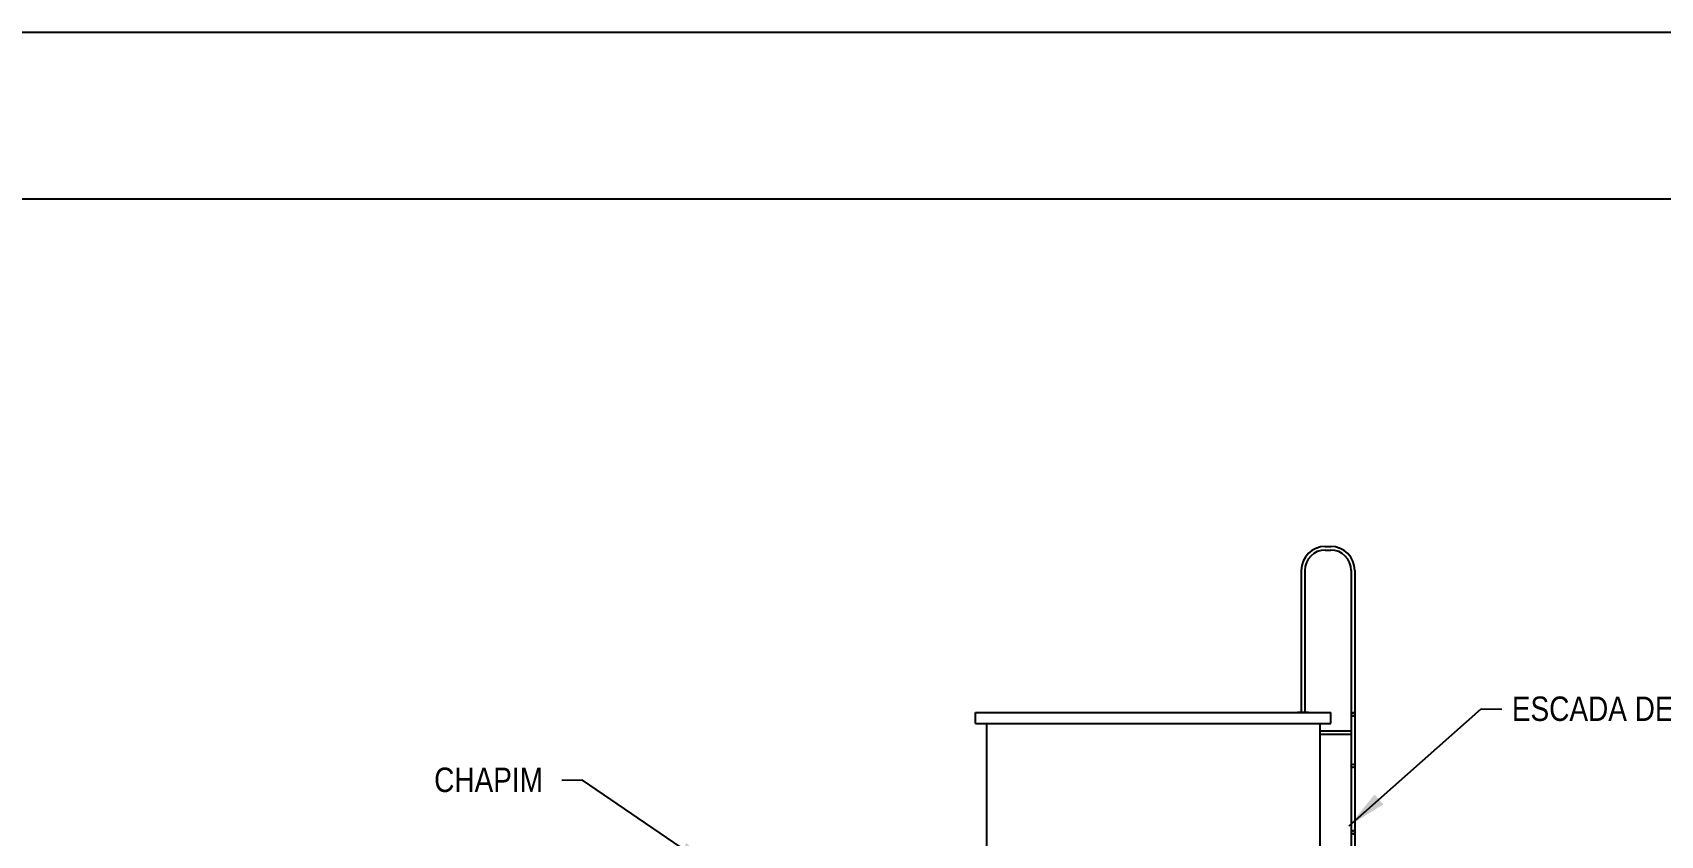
# Model space of a CAD drawing. Header units: millimetres. Extents: x -178 to 521, y -135 to 750.
# Drawn here: x -3.23 to 4.1, y 741.06 to 744.68 of the extents above; entities that cross this region are included whole.
import ezdxf

# ---------------------------------------------------------------- set-up
doc = ezdxf.new("R2010")
doc.units = ezdxf.units.MM
doc.header["$LTSCALE"] = 20
doc.header["$MEASUREMENT"] = 0
doc.layers.get('0').update_dxf_attribs({"linetype": 'CONTINUOUS'})
doc.layers.add('E-Cta-W', color=7, linetype='CONTINUOUS', lineweight=20)
doc.layers.add('V2', color=11, linetype='CONTINUOUS')
doc.styles.add('F2', font='ARIALN.TTF')
doc.dimstyles.get("Standard").update_dxf_attribs({"dimtxt": 0.18, "dimasz": 0.18, "dimexe": 0.18, "dimexo": 0.0625, "dimgap": 0.09, "dimtad": 0, "dimtih": 1, "dimtoh": 1, "dimdec": 4, "dimzin": 0, "dimdsep": 46, "dimtxsty": 'Standard', "dimcen": 0.09, "dimadec": 0, "dimazin": 0, "dimtfac": 1, "dimtdec": 4, "dimtofl": 0, "dimtmove": 0, "dimatfit": 3, "dimfxl": 1, "dimtolj": 1, "dimtzin": 0, "dimarcsym": 0})

msp = doc.modelspace()

# ---------------------------------------------------------------- linework, layer by layer
at = {"color": 2}
msp.add_lwpolyline([(-8.7535, 700.1302), (53.5715, 700.1302), (53.5715, 744.6802), (-8.7535, 744.6802)], close=True, dxfattribs=at)
at = {"color": 5, "linetype": 'Continuous'}
msp.add_lwpolyline([(-6.8785, 743.9302), (52.8215, 743.9302), (52.8215, 700.8802), (-6.8785, 700.8802)], close=True, dxfattribs=at)
at = {"layer": 'V2', "color": 8}
for p, q in [((2.5894, 742.3643), (2.6144, 742.3643)), ((2.5894, 742.3483), (2.6144, 742.3483)), ((2.4814, 742.2563), (2.4814, 741.6163)), ((2.4974, 742.2563), (2.4974, 741.6163)), ((2.7064, 742.2563), (2.7064, 737.3263)), ((2.7224, 742.2563), (2.7224, 737.3263)), ((1.0144, 741.6163), (2.6144, 741.6163)), ((1.0144, 741.5663), (1.0144, 741.6163)), ((2.4644, 741.6173), (2.5144, 741.6173)), ((2.4644, 741.6163), (2.4644, 741.6173)), ((2.4644, 741.6163), (2.5144, 741.6163)), ((2.5144, 741.6163), (2.5144, 741.6173)), ((2.6144, 741.5663), (2.6144, 741.6163)), ((1.0144, 741.5663), (2.6144, 741.5663)), ((1.0644, 741.5663), (1.0644, 740.9163)), ((2.5644, 741.5663), (2.6144, 741.5663)), ((2.5644, 741.5663), (2.5644, 740.9163)), ((2.5644, 741.5513), (2.5644, 741.5013)), ((2.5644, 741.5513), (2.5654, 741.5513)), ((2.5644, 741.5343), (2.7064, 741.5343)), ((2.5644, 741.5183), (2.7064, 741.5183)), ((2.5644, 741.5013), (2.5654, 741.5013)), ((2.5654, 741.5513), (2.5654, 741.5013))]:
    msp.add_line(p, q, dxfattribs=at)
for centre in [(2.7144, 741.6083), (2.7144, 741.3763), (2.7144, 741.0763)]:
    msp.add_circle(centre, 0.008, dxfattribs=at)
for centre, radius, start, end in [((2.5894, 742.2563), 0.108, 90, 180), ((2.5894, 742.2563), 0.092, 90, 180), ((2.6144, 742.2563), 0.108, 0, 90), ((2.6144, 742.2563), 0.092, 0, 90)]:
    msp.add_arc(centre, radius, start, end, dxfattribs=at)

# ---------------------------------------------------------------- texts
at = {"color": 6, "style": 'F2'}
for s, p in [("ESCADA DE ACESSO PARA À CAIXA D'ÁGUA", (3.4296, 741.5784)), ('CHAPIM', (-1.4226, 741.258))]:
    msp.add_text(s, height=0.11, dxfattribs=at).set_placement(p)

# ---------------------------------------------------------------- leaders
at = {"layer": 'E-Cta-W', "color": 4}
for points in [[(2.6964, 741.1054), (3.2919, 741.6329), (3.3846, 741.6311)], [(-0.1542, 740.9018), (-0.7548, 741.3112), (-0.8475, 741.3094)]]:
    msp.add_leader(points, dimstyle='Standard', dxfattribs=at)

doc.saveas('drawing.dxf')
